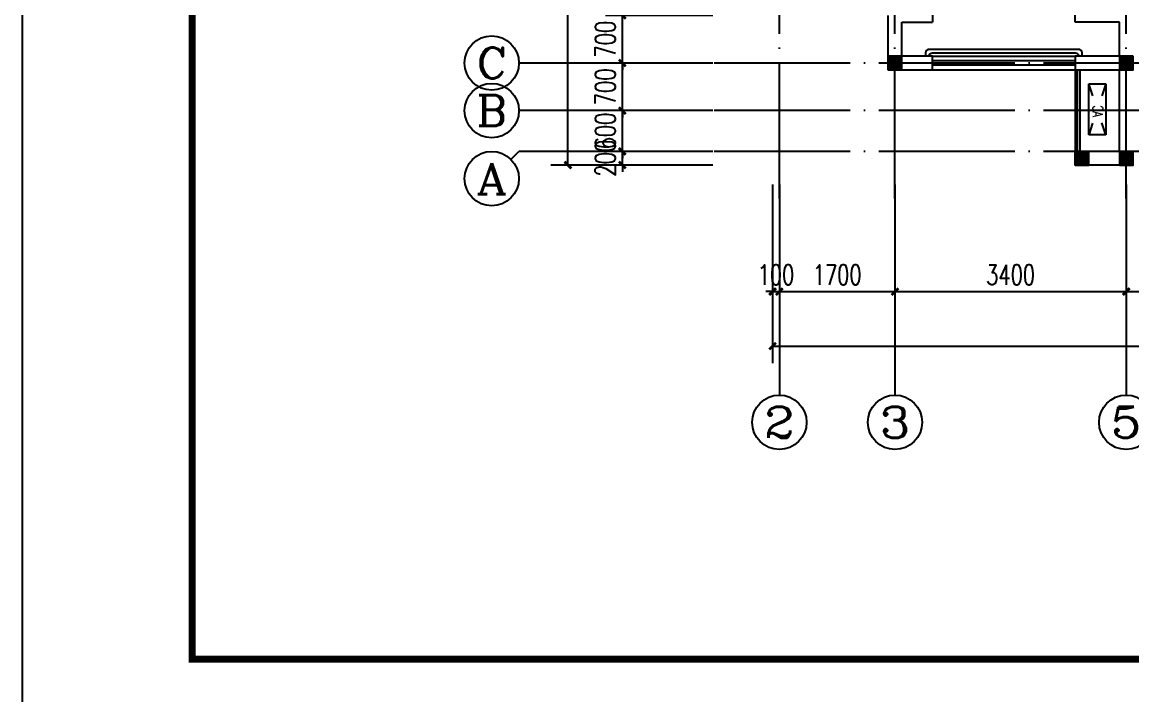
# Model space of a CAD drawing. Extents: x -287580 to -53108, y -522338 to -82629.
# Drawn here: x -265243 to -248927, y -445740 to -435851 of the extents above; entities that cross this region are included whole.
import ezdxf
from ezdxf.enums import TextEntityAlignment as Align

# ---------------------------------------------------------------- set-up
doc = ezdxf.new("R2010")
doc.units = 0
doc.header["$LTSCALE"] = 1000
doc.header["$MEASUREMENT"] = 0
doc.linetypes.add('DOTE', pattern=[2.42, 2, -0.2, 0.02, -0.2])
for name, color, linetype in [('AXIS', 3, 'Continuous'), ('AXIS_TEXT', 7, 'Continuous'), ('DOTE', 99, 'Continuous'), ('kan', 146, 'Continuous'), ('KTIAO', 124, 'Continuous'), ('PUB_TITLE', 146, 'Continuous'), ('WALL', 9, 'Continuous'), ('WINDOW', 99, 'Continuous'), ('填充', 8, 'Continuous'), ('栏杆', 169, 'Continuous'), ('表格', 157, 'Continuous')]:
    doc.layers.add(name, color=color, linetype=linetype)
doc.layers.add('RENDERING', color=125, linetype='Continuous', lineweight=13)
doc.styles.add('_ROMANC', font='romanc__.ttf', dxfattribs={"width": 0.700005})
doc.styles.add('_TCH_AXIS', font='COMPLEX', dxfattribs={"bigfont": 'GBCBIG'})
doc.styles.add('_TCH_DIM_T3', font='SIMPLEX', dxfattribs={"width": 0.705882, "bigfont": 'GBCBIG'})
doc.styles.add('COMPLEX', font='COMPLEX')
doc.styles.add('DIM_FONT', font='simplex_.ttf', dxfattribs={"width": 0.7, "bigfont": 'GBCBIG'})
doc.dimstyles.new('_TCH_ARCH&&100', dxfattribs={"dimtxt": 297.5, "dimasz": 100, "dimexe": 250, "dimexo": 300, "dimgap": 100, "dimtad": 1, "dimdec": 0, "dimzin": 0, "dimdsep": 46, "dimtxsty": '_TCH_DIM_T3', "dimblk": 'ARCHTICK', "dimcen": 0.09, "dimclrt": 7, "dimazin": 2, "dimtfac": 1, "dimtdec": 0, "dimtix": 1, "dimtmove": 2, "dimatfit": 3, "dimfxl": 0, "dimtolj": 1, "dimtzin": 0, "dimarcsym": 0})

# ---------------------------------------------------------------- blocks, each defined once
blk = doc.blocks.new('90304092557924')
at = {"layer": 'KTIAO', "color": 99}
for p, q in [((-375, 125), (-198, 66)), ((-375, 125), (-375, -125)), ((375, 125), (-375, 125)), ((375, 125), (198, 66)), ((375, -125), (375, 125)), ((-203, -68), (-375, -125)), ((-375, -125), (375, -125)), ((200, -67), (375, -125))]:
    blk.add_line(p, q, dxfattribs=at)
at = {"layer": 'KTIAO', "color": 99, "style": '_ROMANC', "width": 0.7}
blk.add_text('AC', height=148.6, dxfattribs=at).set_placement((-113, -66))
at = {"layer": 'KTIAO', "color": 99, "style": 'DIM_FONT', "oblique": 0, "width": 0.6, "flags": 9}
for tag in ['XSIZE', 'YSIZE']:
    blk.add_attdef(tag, (-375, -125), '', height=0.5, dxfattribs=at)
blk = doc.blocks.new('A$C72E5532A')
at = {"layer": '填充'}
for points in [[(20300, 1600), (20500, 1600), (20500, 1400), (20300, 1400)], [(23700, 1600), (23900, 1600), (23900, 1400), (23700, 1400)], [(20300, 200), (20500, 200), (20500, 0), (20300, 0)], [(20950, 200), (21150, 200), (21150, 0), (20950, 0)]]:
    blk.add_hatch(color=256, dxfattribs=at).paths.add_polyline_path(points)
at = {"color": 6}
for points in [[(20300, 1600), (20500, 1600), (20500, 1400), (20300, 1400)], [(23700, 1600), (23900, 1600), (23900, 1400), (23700, 1400)], [(20300, 200), (20500, 200), (20500, 0), (20300, 0)], [(20950, 200), (21150, 200), (21150, 0), (20950, 0)]]:
    blk.add_lwpolyline(points, close=True, dxfattribs=at)
blk = doc.blocks.new('_ArchTick')
at = {"color": 0, "linetype": 'ByBlock', "const_width": 0.4}
blk.add_lwpolyline([(-0.5, -0.5), (0.5, 0.5)], dxfattribs=at)
blk = doc.blocks.new('*D327')
at = {"layer": 'AXIS', "color": 0, "lineweight": -2}
for p, q in [((-254209, -438237), (-254209, -440063)), ((-254109, -438237), (-254109, -440063)), ((-254209, -439813), (-254309, -439813)), ((-254209, -439813), (-254109, -439813)), ((-254109, -439813), (-254009, -439813))]:
    blk.add_line(p, q, dxfattribs=at)
at = {"layer": 'Defpoints', "color": 0}
for p in [(-254209, -437937), (-254109, -437937), (-254109, -439813)]:
    blk.add_point(p, dxfattribs=at)
at = {"layer": 'AXIS', "color": 0, "lineweight": -2, "xscale": 100, "yscale": 100, "zscale": 100}
blk.add_blockref('_ArchTick', (-254209, -439813), dxfattribs=at)
at = {"layer": 'AXIS', "color": 0, "lineweight": -2, "xscale": 100, "yscale": 100, "zscale": 100, "rotation": 180}
blk.add_blockref('_ArchTick', (-254109, -439813), dxfattribs=at)
at = {"layer": 'AXIS', "color": 7, "insert": (-254159, -439565), "char_height": 297.5, "attachment_point": 5, "style": '_TCH_DIM_T3'}
blk.add_mtext('\\A1;100', dxfattribs=at)
blk = doc.blocks.new('*D328')
at = {"layer": 'AXIS', "color": 0, "lineweight": -2}
for p, q in [((-254109, -438237), (-254109, -440063)), ((-252409, -438237), (-252409, -440063)), ((-254109, -439813), (-252409, -439813))]:
    blk.add_line(p, q, dxfattribs=at)
at = {"layer": 'Defpoints', "color": 0}
for p in [(-254109, -437937), (-252409, -437937), (-252409, -439813)]:
    blk.add_point(p, dxfattribs=at)
at = {"layer": 'AXIS', "color": 0, "lineweight": -2, "xscale": 100, "yscale": 100, "zscale": 100, "rotation": 180}
blk.add_blockref('_ArchTick', (-254109, -439813), dxfattribs=at)
at = {"layer": 'AXIS', "color": 0, "lineweight": -2, "xscale": 100, "yscale": 100, "zscale": 100}
blk.add_blockref('_ArchTick', (-252409, -439813), dxfattribs=at)
at = {"layer": 'AXIS', "color": 7, "insert": (-253259, -439565), "char_height": 297.5, "attachment_point": 5, "style": '_TCH_DIM_T3'}
blk.add_mtext('\\A1;1700', dxfattribs=at)
blk = doc.blocks.new('*D329')
at = {"layer": 'AXIS', "color": 0, "lineweight": -2}
for p, q in [((-252409, -438237), (-252409, -440063)), ((-249009, -438237), (-249009, -440063)), ((-252409, -439813), (-249009, -439813))]:
    blk.add_line(p, q, dxfattribs=at)
at = {"layer": 'Defpoints', "color": 0}
for p in [(-252409, -437937), (-249009, -437937), (-249009, -439813)]:
    blk.add_point(p, dxfattribs=at)
at = {"layer": 'AXIS', "color": 0, "lineweight": -2, "xscale": 100, "yscale": 100, "zscale": 100, "rotation": 180}
blk.add_blockref('_ArchTick', (-252409, -439813), dxfattribs=at)
at = {"layer": 'AXIS', "color": 0, "lineweight": -2, "xscale": 100, "yscale": 100, "zscale": 100}
blk.add_blockref('_ArchTick', (-249009, -439813), dxfattribs=at)
at = {"layer": 'AXIS', "color": 7, "insert": (-250709, -439565), "char_height": 297.5, "attachment_point": 5, "style": '_TCH_DIM_T3'}
blk.add_mtext('\\A1;3400', dxfattribs=at)
blk = doc.blocks.new('*D330')
at = {"layer": 'AXIS', "color": 0, "lineweight": -2}
for p, q in [((-249009, -438237), (-249009, -440063)), ((-244509, -438237), (-244509, -440063)), ((-249009, -439813), (-244509, -439813))]:
    blk.add_line(p, q, dxfattribs=at)
at = {"layer": 'Defpoints', "color": 0}
for p in [(-249009, -437937), (-244509, -437937), (-244509, -439813)]:
    blk.add_point(p, dxfattribs=at)
at = {"layer": 'AXIS', "color": 0, "lineweight": -2, "xscale": 100, "yscale": 100, "zscale": 100, "rotation": 180}
blk.add_blockref('_ArchTick', (-249009, -439813), dxfattribs=at)
at = {"layer": 'AXIS', "color": 0, "lineweight": -2, "xscale": 100, "yscale": 100, "zscale": 100}
blk.add_blockref('_ArchTick', (-244509, -439813), dxfattribs=at)
at = {"layer": 'AXIS', "color": 7, "insert": (-246759, -439565), "char_height": 297.5, "attachment_point": 5, "style": '_TCH_DIM_T3'}
blk.add_mtext('\\A1;4500', dxfattribs=at)
blk = doc.blocks.new('*D346')
at = {"layer": 'AXIS', "color": 0, "lineweight": -2}
for p, q in [((-254209, -438237), (-254209, -440863)), ((-198509, -438237), (-198509, -440863)), ((-254209, -440613), (-198509, -440613))]:
    blk.add_line(p, q, dxfattribs=at)
at = {"layer": 'Defpoints', "color": 0}
for p in [(-254209, -437937), (-198509, -437937), (-198509, -440613)]:
    blk.add_point(p, dxfattribs=at)
at = {"layer": 'AXIS', "color": 0, "lineweight": -2, "xscale": 100, "yscale": 100, "zscale": 100, "rotation": 180}
blk.add_blockref('_ArchTick', (-254209, -440613), dxfattribs=at)
at = {"layer": 'AXIS', "color": 0, "lineweight": -2, "xscale": 100, "yscale": 100, "zscale": 100}
blk.add_blockref('_ArchTick', (-198509, -440613), dxfattribs=at)
at = {"layer": 'AXIS', "color": 7, "insert": (-226359, -440365), "char_height": 297.5, "attachment_point": 5, "style": '_TCH_DIM_T3'}
blk.add_mtext('\\A1;55700', dxfattribs=at)
blk = doc.blocks.new('*D447')
at = {"layer": 'AXIS', "color": 0, "lineweight": -2}
for p, q in [((-255086, -437751), (-256668, -437751)), ((-256418, -437751), (-256418, -437651)), ((-256418, -437951), (-256418, -437751)), ((-255086, -437951), (-256668, -437951)), ((-256418, -437951), (-256418, -438051))]:
    blk.add_line(p, q, dxfattribs=at)
at = {"layer": 'Defpoints', "color": 0}
for p in [(-256418, -437751), (-254786, -437751), (-254786, -437951)]:
    blk.add_point(p, dxfattribs=at)
at = {"layer": 'AXIS', "color": 0, "lineweight": -2, "xscale": 100, "yscale": 100, "zscale": 100}
for p, rotation in [((-256418, -437751), 270), ((-256418, -437951), 90)]:
    blk.add_blockref('_ArchTick', p, dxfattribs=dict(at, rotation=rotation))
at = {"layer": 'AXIS', "color": 7, "insert": (-256667, -437851), "char_height": 297.5, "attachment_point": 5, "rotation": 90, "style": '_TCH_DIM_T3'}
blk.add_mtext('\\A1;200', dxfattribs=at)
blk = doc.blocks.new('*D448')
at = {"layer": 'AXIS', "color": 0, "lineweight": -2}
for p, q in [((-256418, -437151), (-256418, -437051)), ((-255086, -437151), (-256668, -437151)), ((-256418, -437751), (-256418, -437151)), ((-255086, -437751), (-256668, -437751)), ((-256418, -437751), (-256418, -437851))]:
    blk.add_line(p, q, dxfattribs=at)
at = {"layer": 'Defpoints', "color": 0}
for p in [(-256418, -437151), (-254786, -437151), (-254786, -437751)]:
    blk.add_point(p, dxfattribs=at)
at = {"layer": 'AXIS', "color": 0, "lineweight": -2, "xscale": 100, "yscale": 100, "zscale": 100}
for p, rotation in [((-256418, -437151), 270), ((-256418, -437751), 90)]:
    blk.add_blockref('_ArchTick', p, dxfattribs=dict(at, rotation=rotation))
at = {"layer": 'AXIS', "color": 7, "insert": (-256667, -437451), "char_height": 297.5, "attachment_point": 5, "rotation": 90, "style": '_TCH_DIM_T3'}
blk.add_mtext('\\A1;600', dxfattribs=at)
blk = doc.blocks.new('*D449')
at = {"layer": 'AXIS', "color": 0, "lineweight": -2}
for p, q in [((-255086, -436451), (-256668, -436451)), ((-256418, -436451), (-256418, -436351)), ((-256418, -437151), (-256418, -436451)), ((-255086, -437151), (-256668, -437151)), ((-256418, -437151), (-256418, -437251))]:
    blk.add_line(p, q, dxfattribs=at)
at = {"layer": 'Defpoints', "color": 0}
for p in [(-256418, -436451), (-254786, -436451), (-254786, -437151)]:
    blk.add_point(p, dxfattribs=at)
at = {"layer": 'AXIS', "color": 0, "lineweight": -2, "xscale": 100, "yscale": 100, "zscale": 100}
for p, rotation in [((-256418, -436451), 270), ((-256418, -437151), 90)]:
    blk.add_blockref('_ArchTick', p, dxfattribs=dict(at, rotation=rotation))
at = {"layer": 'AXIS', "color": 7, "insert": (-256667, -436801), "char_height": 297.5, "attachment_point": 5, "rotation": 90, "style": '_TCH_DIM_T3'}
blk.add_mtext('\\A1;700', dxfattribs=at)
blk = doc.blocks.new('*D450')
at = {"layer": 'AXIS', "color": 0, "lineweight": -2}
for p, q in [((-255086, -435751), (-256668, -435751)), ((-256418, -435751), (-256418, -435651)), ((-256418, -436451), (-256418, -435751)), ((-255086, -436451), (-256668, -436451)), ((-256418, -436451), (-256418, -436551))]:
    blk.add_line(p, q, dxfattribs=at)
at = {"layer": 'Defpoints', "color": 0}
for p in [(-256418, -435751), (-254786, -435751), (-254786, -436451)]:
    blk.add_point(p, dxfattribs=at)
at = {"layer": 'AXIS', "color": 0, "lineweight": -2, "xscale": 100, "yscale": 100, "zscale": 100}
for p, rotation in [((-256418, -435751), 270), ((-256418, -436451), 90)]:
    blk.add_blockref('_ArchTick', p, dxfattribs=dict(at, rotation=rotation))
at = {"layer": 'AXIS', "color": 7, "insert": (-256667, -436101), "char_height": 297.5, "attachment_point": 5, "rotation": 90, "style": '_TCH_DIM_T3'}
blk.add_mtext('\\A1;700', dxfattribs=at)
blk = doc.blocks.new('*D459')
at = {"layer": 'AXIS', "color": 0, "lineweight": -2}
for p, q in [((-255086, -423551), (-257468, -423551)), ((-257218, -437951), (-257218, -423551)), ((-255086, -437951), (-257468, -437951))]:
    blk.add_line(p, q, dxfattribs=at)
at = {"layer": 'Defpoints', "color": 0}
for p in [(-257218, -423551), (-254786, -423551), (-254786, -437951)]:
    blk.add_point(p, dxfattribs=at)
at = {"layer": 'AXIS', "color": 0, "lineweight": -2, "xscale": 100, "yscale": 100, "zscale": 100}
for p, rotation in [((-257218, -423551), 90), ((-257218, -437951), 270)]:
    blk.add_blockref('_ArchTick', p, dxfattribs=dict(at, rotation=rotation))
at = {"layer": 'AXIS', "color": 7, "insert": (-257467, -430751), "char_height": 297.5, "attachment_point": 5, "rotation": 90, "style": '_TCH_DIM_T3'}
blk.add_mtext('\\A1;14400', dxfattribs=at)
blk = doc.blocks.new('$WINLIB2D$00000001')
at = {"color": 0}
for points in [[(-0.5, 0.5), (-0.5, -0.5)], [(-0.5, 0.5), (0.5, 0.5)], [(0.5, -0.5), (0.5, 0.5)], [(0.5, 0.1667), (-0.5, 0.1667)], [(0.5, -0.1667), (-0.5, -0.1667)], [(-0.5, -0.5), (0.5, -0.5)]]:
    blk.add_lwpolyline(points, dxfattribs=at)
blk = doc.blocks.new('_AXISO')
blk.add_circle((0, 0), 0.5)
at = {"layer": 'AXIS_TEXT', "style": 'COMPLEX', "width": 1.041667}
blk.add_attdef('A', text='', height=0.56, dxfattribs=at).set_placement((-0.25, -0.28), (0.25, -0.28), align=Align.FIT)

msp = doc.modelspace()

# ---------------------------------------------------------------- linework, layer by layer
at = {"layer": 'AXIS'}
for p, q in [((-255432.8, -436450.9), (-257938.4, -436450.9)), ((-255432.8, -437150.9), (-257938.4, -437150.9)), ((-258055.6, -437868), (-257938.4, -437750.9)), ((-255432.8, -437750.9), (-257938.4, -437750.9)), ((-254108.8, -439891.3), (-254108.8, -441333.5)), ((-252408.8, -439891.3), (-252408.8, -441333.5)), ((-249008.8, -439891.3), (-249008.8, -441333.5))]:
    msp.add_line(p, q, dxfattribs=at)
at = {"layer": 'DOTE', "linetype": 'DOTE'}
for p, q in [((-254108.8, -438442), (-254108.8, -422172.4)), ((-249008.8, -438442), (-249008.8, -422172.4)), ((-252408.8, -438442), (-252408.8, -429250.9)), ((-197406.7, -436450.9), (-255580, -436450.9)), ((-197406.7, -437150.9, 0), (-255580, -437150.9, 0)), ((-197406.7, -437750.9, 0), (-255580, -437750.9, 0))]:
    msp.add_line(p, q, dxfattribs=at)
at = {"layer": 'kan'}
msp.add_line((-249758.8, -436550.9), (-249758.8, -437750.9), dxfattribs=at)
at = {"layer": 'PUB_TITLE'}
msp.add_lwpolyline([(-265242.7, -446215.5), (-181142.7, -446215.5), (-181142.7, -386815.5), (-265242.7, -386815.5)], close=True, dxfattribs=at)
at = {"layer": 'PUB_TITLE', "const_width": 100}
msp.add_lwpolyline([(-262742.7, -445215.5), (-182142.7, -445215.5), (-182142.7, -387815.5), (-262742.7, -387815.5)], close=True, dxfattribs=at)
at = {"layer": 'WALL'}
for p, q in [((-252508.8, -436550.9), (-252508.8, -435750.9)), ((-251858.8, -435650.9), (-251858.8, -435850.9)), ((-249758.8, -435850.9), (-249758.8, -435650.9)), ((-252308.8, -436350.9), (-252308.8, -435850.9)), ((-252308.8, -435850.9), (-251858.8, -435850.9)), ((-249108.8, -435850.9), (-249758.8, -435850.9)), ((-249108.8, -436350.9), (-249108.8, -435850.9)), ((-251858.8, -436350.9), (-252308.8, -436350.9)), ((-251858.8, -436550.9), (-251858.8, -436350.9)), ((-249108.8, -436350.9), (-249758.8, -436350.9)), ((-249758.8, -436350.9), (-249758.8, -436550.9)), ((-252508.8, -436550.9), (-251858.8, -436550.9)), ((-249758.8, -436550.9), (-249108.8, -436550.9)), ((-249108.8, -437750.9), (-249108.8, -436550.9)), ((-249108.8, -437750.9), (-249758.8, -437750.9)), ((-249758.8, -437950.9), (-249758.8, -437750.9)), ((-248908.8, -437950.9), (-249758.8, -437950.9))]:
    msp.add_line(p, q, dxfattribs=at)
at = {"layer": '栏杆'}
for p, q in [((-249728.8, -436550.9), (-249728.8, -437750.9)), ((-249688.8, -436550.9), (-249688.8, -437750.9))]:
    msp.add_line(p, q, dxfattribs=at)
for points in [[(-249658.8, -436350.9), (-249658.8, -436300.9, 0.4142136), (-249708.8, -436250.9), (-251908.8, -436250.9, 0.4142136), (-251958.8, -436300.9), (-251958.8, -436350.9)], [(-251908.8, -436350.9), (-251908.8, -436350.9, -0.4142136), (-251858.8, -436300.9), (-249758.8, -436300.9, -0.4142136), (-249708.8, -436350.9), (-249708.8, -436350.9)]]:
    msp.add_lwpolyline(points, format="xyb", dxfattribs=at)

# ---------------------------------------------------------------- block references
at = {"layer": 'AXIS'}
ref = msp.add_blockref('_AXISO', (-258338.4, -436450.9), dxfattribs=dict(at, xscale=800, yscale=800, zscale=800))
ref.add_attrib('A', 'C', dxfattribs={"layer": 'AXIS_TEXT', "height": 452.5, "style": '_TCH_AXIS', "width": 1.4}).set_placement((-258564.7, -436677.1), (-258112.2, -436677.1), align=Align.FIT)
ref = msp.add_blockref('_AXISO', (-258338.4, -437150.9), dxfattribs=dict(at, xscale=800, yscale=800, zscale=800))
ref.add_attrib('A', 'B', dxfattribs={"layer": 'AXIS_TEXT', "height": 452.5, "style": '_TCH_AXIS', "width": 1.235294}).set_placement((-258564.7, -437377.1), (-258112.2, -437377.1), align=Align.FIT)
ref = msp.add_blockref('_AXISO', (-258338.4, -438150.9), dxfattribs=dict(at, xscale=800, yscale=800, zscale=800))
ref.add_attrib('A', 'A', dxfattribs={"layer": 'AXIS_TEXT', "height": 452.5, "style": '_TCH_AXIS', "width": 1.166667}).set_placement((-258564.7, -438377.1), (-258112.2, -438377.1), align=Align.FIT)
ref = msp.add_blockref('_AXISO', (-254108.8, -441733.5), dxfattribs=dict(at, xscale=800, yscale=800, zscale=800))
ref.add_attrib('A', '2', dxfattribs={"layer": 'AXIS_TEXT', "height": 452.5, "style": '_TCH_AXIS', "width": 1.5}).set_placement((-254335.1, -441959.8), (-253882.5, -441959.8), align=Align.FIT)
ref = msp.add_blockref('_AXISO', (-252408.8, -441733.5), dxfattribs=dict(at, xscale=800, yscale=800, zscale=800))
ref.add_attrib('A', '3', dxfattribs={"layer": 'AXIS_TEXT', "height": 452.5, "style": '_TCH_AXIS', "width": 1.5}).set_placement((-252635.1, -441959.8), (-252182.5, -441959.8), align=Align.FIT)
ref = msp.add_blockref('_AXISO', (-249008.8, -441733.5), dxfattribs=dict(at, xscale=800, yscale=800, zscale=800))
ref.add_attrib('A', '5', dxfattribs={"layer": 'AXIS_TEXT', "height": 452.5, "style": '_TCH_AXIS', "width": 1.5}).set_placement((-249235.1, -441959.8), (-248782.5, -441959.8), align=Align.FIT)
at = {"layer": 'RENDERING', "xscale": -1, "rotation": 270}
msp.add_blockref('90304092557924', (-249434.9, -437133.9), dxfattribs=at)
at = {"layer": 'WINDOW', "xscale": 2100, "yscale": -200, "zscale": 2100, "rotation": 359.9999999999843}
msp.add_blockref('$WINLIB2D$00000001', (-250808.8, -436450.9), dxfattribs=at)
at = {"layer": '表格', "xscale": -1}
msp.add_blockref('A$C72E5532A', (-228608.8, -437950.9), dxfattribs=at)

# ---------------------------------------------------------------- dimensions: what is measured, and where the dimension line sits
at = {"layer": 'AXIS'}
for p1, p2, distance, picture, middle in [((-254785.5, -437950.9), (-254785.5, -423550.9), 2432.9, '*D459', (-257467.2, -430750.9)), ((-254785.5, -436450.9), (-254785.5, -435750.9), 1632.9, '*D450', (-256667.2, -436100.9)), ((-254785.5, -437150.9), (-254785.5, -436450.9), 1632.9, '*D449', (-256667.2, -436800.9)), ((-254785.5, -437750.9), (-254785.5, -437150.9), 1632.9, '*D448', (-256667.2, -437450.9)), ((-254785.5, -437950.9), (-254785.5, -437750.9), 1632.9, '*D447', (-256667.2, -437850.9)), ((-254208.8, -437936.5), (-254108.8, -437936.5), -1877, '*D327', (-254158.8, -439564.7)), ((-254208.8, -437936.5), (-198508.8, -437936.5), -2677, '*D346', (-226358.8, -440364.7)), ((-254108.8, -437936.5), (-252408.8, -437936.5), -1877, '*D328', (-253258.8, -439564.7)), ((-252408.8, -437936.5), (-249008.8, -437936.5), -1877, '*D329', (-250708.8, -439564.7)), ((-249008.8, -437936.5), (-244508.8, -437936.5), -1877, '*D330', (-246758.8, -439564.7))]:
    dim = msp.add_aligned_dim(p1=p1, p2=p2, distance=distance, dimstyle='_TCH_ARCH&&100', dxfattribs=at)
    dim.commit()
    dim.dimension.update_dxf_attribs({"geometry": picture, "text_midpoint": middle})

doc.saveas('drawing.dxf')
